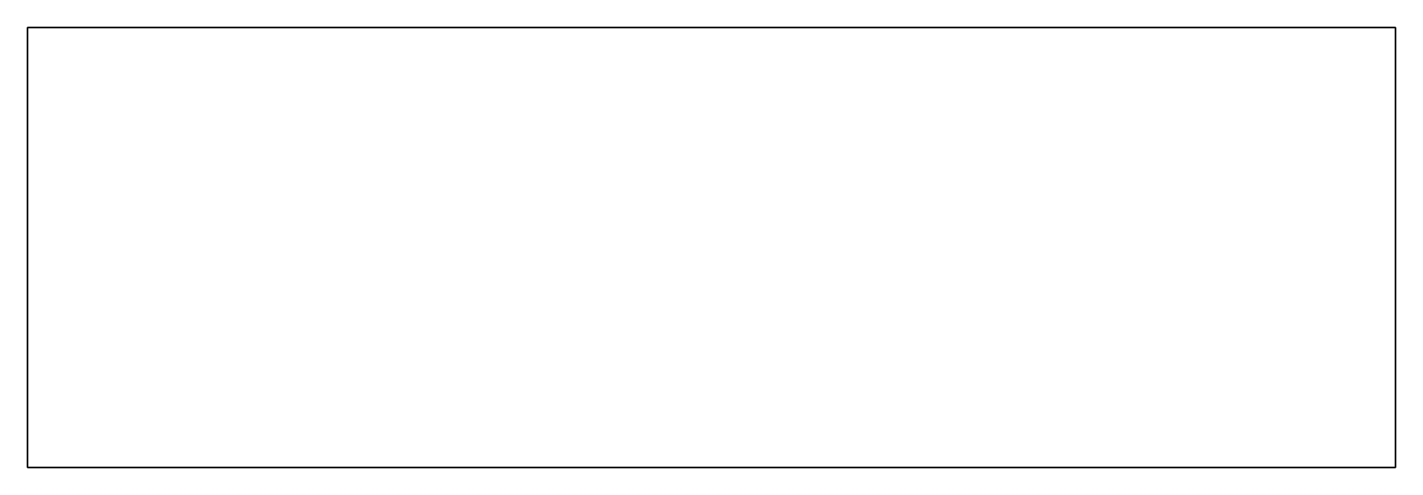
# Model space of a CAD drawing. Extents: x 0.29 to 3.27, y -0.21 to 0.75.
import ezdxf

# ---------------------------------------------------------------- set-up
doc = ezdxf.new("R2010")
doc.units = 0
doc.layers.add('AMMO', color=1, linetype='CONTINUOUS')

msp = doc.modelspace()

# ---------------------------------------------------------------- linework, layer by layer
at = {"layer": 'AMMO'}
for points in [[(0.29, 0.75, 1.21), (0.29, -0.21, 1.21), (3.27, -0.21, 1.21), (3.27, 0.75, 1.21)], [(3.27, 0.75, 1.21), (3.27, 0.75, 1.05), (0.29, 0.75, 1.05), (0.29, 0.75, 1.21)], [(0.29, 0.75, 1.05), (0.29, -0.21, 1.05), (0.29, -0.21, 1.21), (0.29, 0.75, 1.21)], [(3.27, 0.75, 1.05), (3.27, -0.21, 1.05), (0.29, -0.21, 1.05), (0.29, 0.75, 1.05)], [(3.27, -0.21, 1.21), (3.27, -0.21, 1.05), (3.27, 0.75, 1.05), (3.27, 0.75, 1.21)], [(0.29, -0.21, 1.21), (0.29, -0.21, 1.05), (3.27, -0.21, 1.05), (3.27, -0.21, 1.21)]]:
    msp.add_3dface(points, dxfattribs=at)

doc.saveas('drawing.dxf')
